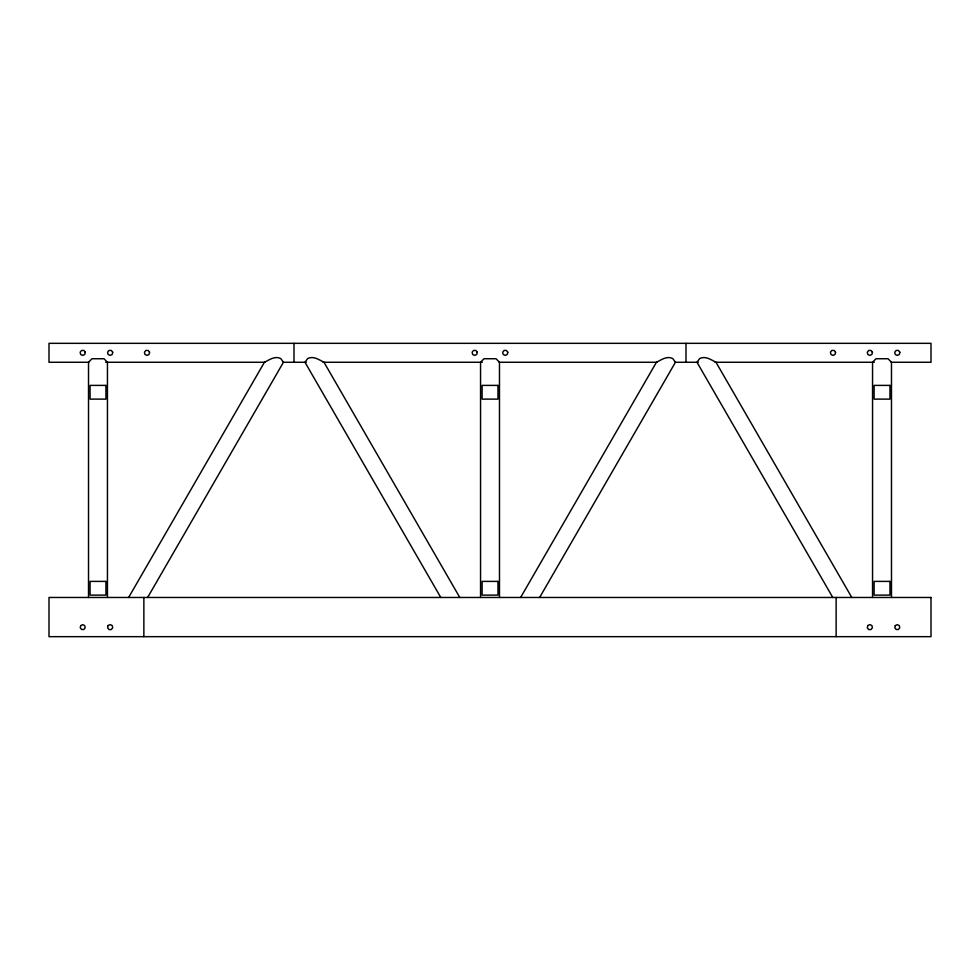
<?xml version="1.0" encoding="UTF-8"?>
<svg xmlns="http://www.w3.org/2000/svg" width="980" height="980" viewBox="0 0 980 980"><rect width="100%" height="100%" fill="white"/><g stroke="black" fill="none" stroke-linecap="round" stroke-linejoin="round"><path stroke-width="1.47" d="M128.637 597.469L264.429 362.269C269.451 359.77 275.147 355.556 280.807 358.607L283.441 362.269L147.649 597.469M520.637 597.469L656.429 362.269C661.451 359.77 667.147 355.556 672.807 358.607L675.441 362.269L539.649 597.469M88.812 362.269L49 362.269L49 343.331L931 343.331L931 362.269L891.188 362.269M105.656 362.269L264.906 362.269M283.281 362.269L306.25 362.269M323.094 362.269L482.344 362.269M499.188 362.269L656.906 362.269M675.281 362.269L698.25 362.269M715.094 362.269L874.344 362.269M851.792 597.469L716 362.269C710.99 359.77 705.282 355.556 699.634 358.607L696.988 362.269L832.78 597.469M459.791 597.469L324 362.269C318.99 359.77 313.282 355.556 307.634 358.607L304.988 362.269L440.78 597.469M891.482 597.469L891.482 362.245L888.027 358.741L876.01 358.741L872.555 362.245L872.555 597.469M836.136 597.469L836.136 636.669M686 343.331L686 362.269M499.482 597.469L499.482 362.245L496.027 358.741L484.01 358.741L480.555 362.245L480.555 597.469M294 343.331L294 362.269M143.864 597.469L143.864 636.669M107.445 597.469L107.445 362.245L103.99 358.741L91.973 358.741L88.519 362.245L88.519 597.469M85.272 352.212L84.77 354.442L82.712 355.422L80.654 354.442L80.152 352.212L81.573 350.436L83.851 350.436L85.272 352.212M112.712 352.212L112.21 354.442L110.152 355.422L108.094 354.442L107.592 352.212L109.013 350.436L111.291 350.436L112.712 352.212M80.715 625.608L80.225 627.764L81.61 629.491L83.815 629.491L85.199 627.764L84.709 625.608L82.712 624.652L80.715 625.608M149.56 352.212L149.058 354.442L147 355.422L144.942 354.442L144.44 352.212L145.861 350.436L148.139 350.436L149.56 352.212M108.094 625.559L107.592 627.788L109.013 629.564L111.291 629.564L112.712 627.788L112.21 625.559L110.152 624.579L108.094 625.559M477.26 352.212L476.758 354.442L474.7 355.422L472.642 354.442L472.14 352.212L473.56 350.436L475.839 350.436L477.26 352.212M507.812 352.212L507.309 354.442L505.251 355.422L503.193 354.442L502.691 352.212L504.112 350.436L506.391 350.436L507.812 352.212M835.56 352.212L835.058 354.442L833 355.422L830.942 354.442L830.44 352.212L831.861 350.436L834.139 350.436L835.56 352.212M872.408 352.212L871.906 354.442L869.848 355.422L867.79 354.442L867.288 352.212L868.709 350.436L870.987 350.436L872.408 352.212M899.848 352.212L899.346 354.442L897.288 355.422L895.23 354.442L894.728 352.212L896.149 350.436L898.427 350.436L899.848 352.212M867.79 625.559L867.288 627.788L868.709 629.564L870.987 629.564L872.408 627.788L871.906 625.559L869.848 624.579L867.79 625.559M895.291 625.608L894.801 627.764L896.186 629.491L898.391 629.491L899.775 627.764L899.285 625.608L897.288 624.652L895.291 625.608M105.938 385.397L90.062 385.397L90.062 399.117L105.938 399.117L105.938 385.397M497.975 385.397L482.099 385.397L482.099 399.117L497.975 399.117L497.975 385.397M889.975 385.397L874.099 385.397L874.099 399.117L889.975 399.117L889.975 385.397M105.938 581.397L90.062 581.397L90.062 595.117L105.938 595.117L105.938 581.397M497.975 581.397L482.099 581.397L482.099 595.117L497.975 595.117L497.975 581.397M889.975 581.397L874.099 581.397L874.099 595.117L889.975 595.117L889.975 581.397M931 597.469L49 597.469L49 636.669L931 636.669L931 597.469"/></g></svg>
